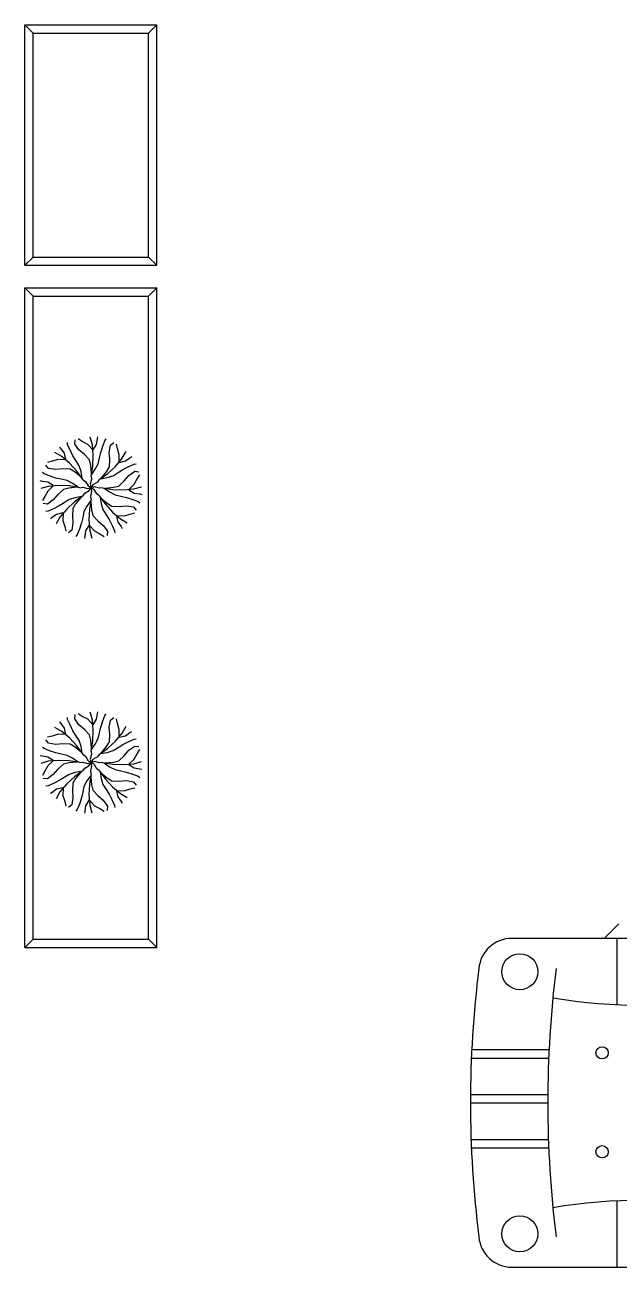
# Model space of a CAD drawing. Header units: inches. Extents: x 10.1 to 52.6, y 12.1 to 36.9.
# Drawn here: x 36.984 to 38.785, y 24.709 to 28.476 of the extents above; entities that cross this region are included whole.
import ezdxf

# ---------------------------------------------------------------- set-up
doc = ezdxf.new("R2010")
doc.units = ezdxf.units.IN
doc.header["$MEASUREMENT"] = 0
doc.layers.add('02', color=2, linetype='Continuous')
doc.layers.add('4', color=4, linetype='Continuous')

msp = doc.modelspace()

# ---------------------------------------------------------------- linework, layer by layer
at = {"layer": '02'}
for p, q in [((37.0094, 28.4513), (36.9844, 28.4763)), ((37.0094, 28.4513), (37.3594, 28.4513)), ((37.0094, 27.7723), (37.0094, 28.4513)), ((37.3594, 28.4513), (37.3844, 28.4763)), ((37.3594, 27.7723), (37.3594, 28.4513)), ((36.9844, 27.7473), (37.0094, 27.7723)), ((37.0094, 27.7723), (37.3594, 27.7723)), ((37.3594, 27.7723), (37.3844, 27.7473)), ((37.0094, 27.6538), (36.9844, 27.6788)), ((37.0094, 27.6538), (37.3594, 27.6538)), ((37.0094, 25.7038), (37.0094, 27.6538)), ((37.3594, 27.6538), (37.3844, 27.6788)), ((37.3594, 25.7038), (37.3594, 27.6538)), ((37.114, 27.2033), (37.1131, 27.2096)), ((37.1212, 27.1872), (37.114, 27.2033)), ((37.1354, 27.2052), (37.1367, 27.2179)), ((37.1482, 27.1874), (37.1354, 27.2052)), ((37.1583, 27.2128), (37.1457, 27.2205)), ((37.1749, 27.2039), (37.1583, 27.2128)), ((37.1902, 27.1874), (37.1749, 27.2039)), ((37.1889, 27.2027), (37.1825, 27.2256)), ((37.1915, 27.1708), (37.1889, 27.2027)), ((37.1915, 27.1874), (37.2016, 27.2039)), ((37.2016, 27.2039), (37.2041, 27.2205)), ((37.2041, 27.2205), (37.2055, 27.2268)), ((37.2144, 27.1798), (37.2207, 27.1989)), ((37.2207, 27.1989), (37.2271, 27.2153)), ((37.2271, 27.2153), (37.2309, 27.2205)), ((37.24, 27.18), (37.2435, 27.2015)), ((37.2435, 27.2015), (37.2535, 27.2096)), ((37.2651, 27.1907), (37.2616, 27.2051)), ((37.096, 27.1673), (37.0753, 27.1791)), ((37.0942, 27.1907), (37.0907, 27.1961)), ((37.1041, 27.1772), (37.0942, 27.1907)), ((37.1203, 27.1467), (37.096, 27.1673)), ((37.1086, 27.1584), (37.1041, 27.1772)), ((37.1302, 27.1692), (37.1212, 27.1872)), ((37.1392, 27.1548), (37.1302, 27.1692)), ((37.1648, 27.1734), (37.1482, 27.1874)), ((37.18, 27.1569), (37.1648, 27.1734)), ((37.1902, 27.139), (37.1915, 27.1708)), ((37.2068, 27.1454), (37.2106, 27.1632)), ((37.2106, 27.1632), (37.2144, 27.1798)), ((37.2418, 27.1583), (37.24, 27.18)), ((37.2589, 27.1376), (37.2795, 27.162)), ((37.2705, 27.1727), (37.2651, 27.1907)), ((37.2697, 27.1503), (37.2705, 27.1727)), ((37.2795, 27.162), (37.2913, 27.1826)), ((37.2894, 27.1538), (37.3029, 27.1638)), ((37.3029, 27.1638), (37.3083, 27.1673)), ((37.0564, 27.1313), (37.0483, 27.1413)), ((37.0672, 27.1529), (37.0529, 27.1494)), ((37.078, 27.1278), (37.0564, 27.1313)), ((37.0853, 27.1583), (37.0672, 27.1529)), ((37.0997, 27.1296), (37.078, 27.1278)), ((37.1077, 27.1575), (37.0853, 27.1583)), ((37.1221, 27.1287), (37.0997, 27.1296)), ((37.1419, 27.1232), (37.1203, 27.1467)), ((37.1365, 27.1197), (37.1221, 27.1287)), ((37.1491, 27.1395), (37.1392, 27.1548)), ((37.1608, 27.0971), (37.1419, 27.1232)), ((37.1545, 27.1215), (37.1491, 27.1395)), ((37.1838, 27.1403), (37.18, 27.1569)), ((37.1863, 27.116), (37.1838, 27.1403)), ((37.1851, 27.1072), (37.1902, 27.139)), ((37.1864, 27.1123), (37.1978, 27.1289)), ((37.1978, 27.1289), (37.2068, 27.1454)), ((37.2319, 27.1214), (37.2409, 27.1359)), ((37.2355, 27.116), (37.2589, 27.1376)), ((37.2409, 27.1359), (37.2418, 27.1583)), ((37.267, 27.1187), (37.2814, 27.1278)), ((37.2706, 27.1493), (37.2894, 27.1538)), ((37.2814, 27.1278), (37.2994, 27.1368)), ((37.2994, 27.1368), (37.3155, 27.1439)), ((37.2996, 27.1098), (37.3174, 27.1225)), ((37.3155, 27.1439), (37.3218, 27.1449)), ((37.3174, 27.1225), (37.3302, 27.1212)), ((37.0375, 27.0919), (37.0312, 27.0932)), ((37.0426, 27.1148), (37.0375, 27.1187)), ((37.0541, 27.0894), (37.0375, 27.0919)), ((37.0591, 27.1085), (37.0426, 27.1148)), ((37.0706, 27.0793), (37.0541, 27.0894)), ((37.0782, 27.1022), (37.0591, 27.1085)), ((37.0948, 27.0984), (37.0782, 27.1022)), ((37.1125, 27.0945), (37.0948, 27.0984)), ((37.1291, 27.0856), (37.1125, 27.0945)), ((37.1457, 27.0742), (37.1291, 27.0856)), ((37.1554, 27.1043), (37.1365, 27.1197)), ((37.1581, 27.1017), (37.1545, 27.1215)), ((37.1608, 27.0971), (37.168, 27.0918)), ((37.168, 27.0918), (37.1761, 27.0783)), ((37.1864, 27.0983), (37.1825, 27.0831)), ((37.1851, 27.1072), (37.1864, 27.0983)), ((37.204, 27.09), (37.1905, 27.0819)), ((37.2093, 27.0972), (37.204, 27.09)), ((37.2093, 27.0972), (37.2355, 27.116)), ((37.2139, 27.0999), (37.2337, 27.1035)), ((37.2165, 27.1025), (37.2319, 27.1214)), ((37.2337, 27.1035), (37.2517, 27.1089)), ((37.2517, 27.1089), (37.267, 27.1187)), ((37.2691, 27.0779), (37.2856, 27.0932)), ((37.2856, 27.0932), (37.2996, 27.1098)), ((37.3161, 27.0831), (37.325, 27.0996)), ((37.325, 27.0996), (37.3327, 27.1123)), ((37.0553, 27.0767), (37.0324, 27.0703)), ((37.0541, 27.0627), (37.0451, 27.0461)), ((37.0706, 27.078), (37.0541, 27.0627)), ((37.0871, 27.0793), (37.0553, 27.0767)), ((37.0846, 27.0525), (37.0706, 27.036)), ((37.1011, 27.0678), (37.0846, 27.0525)), ((37.1189, 27.078), (37.0871, 27.0793)), ((37.1176, 27.0716), (37.1011, 27.0678)), ((37.1419, 27.0741), (37.1176, 27.0716)), ((37.1508, 27.0729), (37.1189, 27.078)), ((37.1608, 27.0486), (37.1347, 27.0297)), ((37.1508, 27.0729), (37.1596, 27.0742)), ((37.1596, 27.0742), (37.1749, 27.0703)), ((37.1608, 27.0486), (37.1662, 27.0558)), ((37.1662, 27.0558), (37.1797, 27.0639)), ((37.1749, 27.0703), (37.1851, 27.0729)), ((37.1761, 27.0783), (37.1851, 27.0729)), ((37.1797, 27.0639), (37.1851, 27.0729)), ((37.1825, 27.0831), (37.1851, 27.0729)), ((37.1838, 27.0474), (37.1876, 27.0627)), ((37.1851, 27.0386), (37.1838, 27.0474)), ((37.1905, 27.0819), (37.1851, 27.0729)), ((37.1953, 27.0754), (37.1851, 27.0729)), ((37.1941, 27.0675), (37.1851, 27.0729)), ((37.1876, 27.0627), (37.1851, 27.0729)), ((37.2022, 27.054), (37.1941, 27.0675)), ((37.2106, 27.0716), (37.1953, 27.0754)), ((37.2094, 27.0486), (37.2022, 27.054)), ((37.2094, 27.0486), (37.2283, 27.0225)), ((37.2194, 27.0729), (37.2106, 27.0716)), ((37.2194, 27.0729), (37.2512, 27.0678)), ((37.2245, 27.0716), (37.2411, 27.0602)), ((37.2282, 27.0716), (37.2525, 27.0741)), ((37.2411, 27.0602), (37.2576, 27.0512)), ((37.2512, 27.0678), (37.2831, 27.0665)), ((37.2525, 27.0741), (37.2691, 27.0779)), ((37.2576, 27.0512), (37.2754, 27.0474)), ((37.2754, 27.0474), (37.292, 27.0436)), ((37.2831, 27.0665), (37.3149, 27.0691)), ((37.2996, 27.0678), (37.3161, 27.0831)), ((37.2996, 27.0665), (37.3161, 27.0563)), ((37.3149, 27.0691), (37.3378, 27.0754)), ((37.3161, 27.0563), (37.3327, 27.0538)), ((37.3327, 27.0538), (37.339, 27.0525)), ((37.0451, 27.0461), (37.0375, 27.0335)), ((37.0528, 27.0232), (37.04, 27.0245)), ((37.0706, 27.036), (37.0528, 27.0232)), ((37.0888, 27.018), (37.0708, 27.009)), ((37.1032, 27.027), (37.0888, 27.018)), ((37.1185, 27.0369), (37.1032, 27.027)), ((37.1347, 27.0297), (37.1113, 27.0081)), ((37.1365, 27.0423), (37.1185, 27.0369)), ((37.1293, 27.0099), (37.1284, 26.9874)), ((37.1383, 27.0243), (37.1293, 27.0099)), ((37.1563, 27.0459), (37.1365, 27.0423)), ((37.1537, 27.0432), (37.1383, 27.0243)), ((37.1724, 27.0169), (37.1634, 27.0003)), ((37.1838, 27.0335), (37.1724, 27.0169)), ((37.1851, 27.0386), (37.18, 27.0067)), ((37.1839, 27.0297), (37.1863, 27.0054)), ((37.2121, 27.0441), (37.2157, 27.0243)), ((37.2147, 27.0415), (37.2337, 27.0261)), ((37.2157, 27.0243), (37.2211, 27.0063)), ((37.2283, 27.0225), (37.2498, 26.9991)), ((37.2337, 27.0261), (37.2481, 27.0171)), ((37.2481, 27.0171), (37.2705, 27.0162)), ((37.2705, 27.0162), (37.2922, 27.018)), ((37.292, 27.0436), (37.3111, 27.0372)), ((37.2922, 27.018), (37.3138, 27.0144)), ((37.3111, 27.0372), (37.3275, 27.0309)), ((37.3138, 27.0144), (37.3219, 27.0045)), ((37.3275, 27.0309), (37.3327, 27.0271)), ((37.0547, 27.0018), (37.0484, 27.0009)), ((37.0708, 27.009), (37.0547, 27.0018)), ((37.0673, 26.982), (37.0619, 26.9784)), ((37.0807, 26.9919), (37.0673, 26.982)), ((37.0906, 26.9838), (37.0789, 26.9631)), ((37.0996, 26.9964), (37.0807, 26.9919)), ((37.1113, 27.0081), (37.0906, 26.9838)), ((37.1005, 26.9955), (37.0996, 26.973)), ((37.0996, 26.973), (37.105, 26.955)), ((37.1284, 26.9874), (37.1302, 26.9658)), ((37.1596, 26.9825), (37.1558, 26.966)), ((37.1634, 27.0003), (37.1596, 26.9825)), ((37.18, 27.0067), (37.1787, 26.9749)), ((37.1787, 26.9749), (37.1813, 26.9431)), ((37.1863, 27.0054), (37.1901, 26.9889)), ((37.1901, 26.9889), (37.2054, 26.9724)), ((37.2054, 26.9724), (37.222, 26.9583)), ((37.2211, 27.0063), (37.2309, 26.991)), ((37.2309, 26.991), (37.24, 26.9766)), ((37.24, 26.9766), (37.249, 26.9586)), ((37.2498, 26.9991), (37.2742, 26.9784)), ((37.2616, 26.9874), (37.266, 26.9685)), ((37.2625, 26.9883), (37.2849, 26.9874)), ((37.2742, 26.9784), (37.2949, 26.9667)), ((37.2849, 26.9874), (37.303, 26.9928)), ((37.303, 26.9928), (37.3173, 26.9964)), ((37.105, 26.955), (37.1086, 26.9407)), ((37.1266, 26.9442), (37.1167, 26.9361)), ((37.1302, 26.9658), (37.1266, 26.9442)), ((37.1495, 26.9469), (37.1431, 26.9304)), ((37.1558, 26.966), (37.1495, 26.9469)), ((37.1685, 26.9419), (37.166, 26.9253)), ((37.1787, 26.9583), (37.1685, 26.9419)), ((37.18, 26.9583), (37.1953, 26.9419)), ((37.1813, 26.9431), (37.1876, 26.9202)), ((37.1953, 26.9419), (37.2118, 26.9329)), ((37.222, 26.9583), (37.2347, 26.9406)), ((37.2347, 26.9406), (37.2334, 26.9278)), ((37.249, 26.9586), (37.2561, 26.9425)), ((37.2561, 26.9425), (37.2571, 26.9362)), ((37.266, 26.9685), (37.276, 26.955)), ((37.276, 26.955), (37.2795, 26.9496)), ((37.1431, 26.9304), (37.1393, 26.9253)), ((37.166, 26.9253), (37.1647, 26.919)), ((37.2118, 26.9329), (37.2245, 26.9253)), ((37.114, 26.37), (37.1131, 26.3763)), ((37.1212, 26.3538), (37.114, 26.37)), ((37.1354, 26.3719), (37.1367, 26.3846)), ((37.1482, 26.3541), (37.1354, 26.3719)), ((37.1583, 26.3795), (37.1457, 26.3871)), ((37.1749, 26.3706), (37.1583, 26.3795)), ((37.1902, 26.3541), (37.1749, 26.3706)), ((37.1889, 26.3694), (37.1825, 26.3923)), ((37.1915, 26.3375), (37.1889, 26.3694)), ((37.1915, 26.3541), (37.2016, 26.3706)), ((37.2016, 26.3706), (37.2041, 26.3871)), ((37.2041, 26.3871), (37.2055, 26.3935)), ((37.2207, 26.3655), (37.2271, 26.382)), ((37.2271, 26.382), (37.2309, 26.3871)), ((37.2435, 26.3682), (37.2535, 26.3763)), ((37.2651, 26.3574), (37.2616, 26.3718)), ((37.096, 26.334), (37.0753, 26.3457)), ((37.0942, 26.3574), (37.0907, 26.3628)), ((37.1041, 26.3439), (37.0942, 26.3574)), ((37.1203, 26.3134), (37.096, 26.334)), ((37.1086, 26.3251), (37.1041, 26.3439)), ((37.1302, 26.3359), (37.1212, 26.3538)), ((37.1392, 26.3215), (37.1302, 26.3359)), ((37.1648, 26.34), (37.1482, 26.3541)), ((37.18, 26.3236), (37.1648, 26.34)), ((37.1902, 26.3057), (37.1915, 26.3375)), ((37.2106, 26.3299), (37.2144, 26.3465)), ((37.2144, 26.3465), (37.2207, 26.3655)), ((37.24, 26.3466), (37.2435, 26.3682)), ((37.2418, 26.325), (37.24, 26.3466)), ((37.2705, 26.3394), (37.2651, 26.3574)), ((37.2697, 26.317), (37.2705, 26.3394)), ((37.2795, 26.3287), (37.2913, 26.3493)), ((37.3029, 26.3304), (37.3083, 26.334)), ((37.0564, 26.298), (37.0483, 26.3079)), ((37.0672, 26.3196), (37.0529, 26.316)), ((37.078, 26.2945), (37.0564, 26.298)), ((37.0853, 26.325), (37.0672, 26.3196)), ((37.0997, 26.2962), (37.078, 26.2945)), ((37.1077, 26.3242), (37.0853, 26.325)), ((37.1221, 26.2954), (37.0997, 26.2962)), ((37.1419, 26.2899), (37.1203, 26.3134)), ((37.1365, 26.2864), (37.1221, 26.2954)), ((37.1491, 26.3062), (37.1392, 26.3215)), ((37.1545, 26.2882), (37.1491, 26.3062)), ((37.1838, 26.307), (37.18, 26.3236)), ((37.1863, 26.2827), (37.1838, 26.307)), ((37.1851, 26.2739), (37.1902, 26.3057)), ((37.1864, 26.279), (37.1978, 26.2956)), ((37.1978, 26.2956), (37.2068, 26.3121)), ((37.2068, 26.3121), (37.2106, 26.3299)), ((37.2319, 26.2881), (37.2409, 26.3025)), ((37.2355, 26.2827), (37.2589, 26.3043)), ((37.2409, 26.3025), (37.2418, 26.325)), ((37.2589, 26.3043), (37.2795, 26.3287)), ((37.267, 26.2854), (37.2814, 26.2944)), ((37.2706, 26.316), (37.2894, 26.3205)), ((37.2814, 26.2944), (37.2994, 26.3035)), ((37.2894, 26.3205), (37.3029, 26.3304)), ((37.2994, 26.3035), (37.3155, 26.3106)), ((37.3155, 26.3106), (37.3218, 26.3115)), ((37.0375, 26.2586), (37.0312, 26.2599)), ((37.0426, 26.2815), (37.0375, 26.2853)), ((37.0541, 26.2561), (37.0375, 26.2586)), ((37.0591, 26.2752), (37.0426, 26.2815)), ((37.0706, 26.246), (37.0541, 26.2561)), ((37.0782, 26.2689), (37.0591, 26.2752)), ((37.0948, 26.265), (37.0782, 26.2689)), ((37.1125, 26.2612), (37.0948, 26.265)), ((37.1291, 26.2523), (37.1125, 26.2612)), ((37.1554, 26.2709), (37.1365, 26.2864)), ((37.1608, 26.2638), (37.1419, 26.2899)), ((37.1581, 26.2683), (37.1545, 26.2882)), ((37.1608, 26.2638), (37.168, 26.2585)), ((37.168, 26.2585), (37.1761, 26.245)), ((37.1864, 26.265), (37.1825, 26.2498)), ((37.1851, 26.2739), (37.1864, 26.265)), ((37.204, 26.2567), (37.1905, 26.2486)), ((37.2093, 26.2638), (37.204, 26.2567)), ((37.2093, 26.2638), (37.2355, 26.2827)), ((37.2139, 26.2665), (37.2337, 26.2702)), ((37.2165, 26.2692), (37.2319, 26.2881)), ((37.2337, 26.2702), (37.2517, 26.2756)), ((37.2517, 26.2756), (37.267, 26.2854)), ((37.2691, 26.2446), (37.2856, 26.2599)), ((37.2856, 26.2599), (37.2996, 26.2765)), ((37.2996, 26.2765), (37.3174, 26.2892)), ((37.3161, 26.2497), (37.325, 26.2663)), ((37.3174, 26.2892), (37.3302, 26.2879)), ((37.325, 26.2663), (37.3327, 26.279)), ((37.0553, 26.2434), (37.0324, 26.237)), ((37.0541, 26.2294), (37.0451, 26.2128)), ((37.0706, 26.2447), (37.0541, 26.2294)), ((37.0871, 26.246), (37.0553, 26.2434)), ((37.0846, 26.2192), (37.0706, 26.2027)), ((37.1011, 26.2345), (37.0846, 26.2192)), ((37.1189, 26.2447), (37.0871, 26.246)), ((37.1176, 26.2383), (37.1011, 26.2345)), ((37.1419, 26.2408), (37.1176, 26.2383)), ((37.1508, 26.2395), (37.1189, 26.2447)), ((37.1457, 26.2408), (37.1291, 26.2523)), ((37.1508, 26.2395), (37.1596, 26.2408)), ((37.1596, 26.2408), (37.1749, 26.237)), ((37.1608, 26.2153), (37.1662, 26.2225)), ((37.1662, 26.2225), (37.1797, 26.2306)), ((37.1749, 26.237), (37.1851, 26.2396)), ((37.1761, 26.245), (37.1851, 26.2396)), ((37.1797, 26.2306), (37.1851, 26.2396)), ((37.1825, 26.2497), (37.1851, 26.2396)), ((37.1838, 26.2141), (37.1876, 26.2294)), ((37.1905, 26.2486), (37.1851, 26.2396)), ((37.1953, 26.2421), (37.1851, 26.2396)), ((37.1876, 26.2294), (37.1851, 26.2396)), ((37.1941, 26.2342), (37.1851, 26.2396)), ((37.2022, 26.2207), (37.1941, 26.2341)), ((37.2106, 26.2383), (37.1953, 26.2421)), ((37.2094, 26.2153), (37.2022, 26.2207)), ((37.2194, 26.2396), (37.2106, 26.2383)), ((37.2194, 26.2396), (37.2512, 26.2345)), ((37.2245, 26.2383), (37.2411, 26.2268)), ((37.2282, 26.2383), (37.2525, 26.2408)), ((37.2411, 26.2268), (37.2576, 26.2179)), ((37.2512, 26.2345), (37.2831, 26.2332)), ((37.2525, 26.2408), (37.2691, 26.2446)), ((37.2831, 26.2332), (37.3149, 26.2358)), ((37.2996, 26.2345), (37.3161, 26.2497)), ((37.2996, 26.2332), (37.3161, 26.223)), ((37.3149, 26.2358), (37.3378, 26.2421)), ((37.3161, 26.223), (37.3327, 26.2205)), ((37.3327, 26.2205), (37.339, 26.2192)), ((37.0451, 26.2128), (37.0375, 26.2001)), ((37.0528, 26.1899), (37.04, 26.1912)), ((37.0706, 26.2027), (37.0528, 26.1899)), ((37.0888, 26.1847), (37.0708, 26.1757)), ((37.1032, 26.1937), (37.0888, 26.1847)), ((37.1185, 26.2036), (37.1032, 26.1937)), ((37.1347, 26.1964), (37.1113, 26.1748)), ((37.1365, 26.209), (37.1185, 26.2036)), ((37.1383, 26.191), (37.1293, 26.1766)), ((37.1608, 26.2153), (37.1347, 26.1964)), ((37.1563, 26.2126), (37.1365, 26.209)), ((37.1537, 26.2099), (37.1383, 26.191)), ((37.1724, 26.1836), (37.1634, 26.167)), ((37.1838, 26.2001), (37.1724, 26.1836)), ((37.1851, 26.2053), (37.18, 26.1734)), ((37.1851, 26.2053), (37.1838, 26.2141)), ((37.1839, 26.1964), (37.1863, 26.1721)), ((37.2094, 26.2153), (37.2283, 26.1892)), ((37.2121, 26.2108), (37.2157, 26.191)), ((37.2147, 26.2082), (37.2337, 26.1928)), ((37.2157, 26.191), (37.2211, 26.1729)), ((37.2283, 26.1892), (37.2498, 26.1658)), ((37.2337, 26.1928), (37.2481, 26.1837)), ((37.2481, 26.1837), (37.2705, 26.1829)), ((37.2576, 26.2179), (37.2754, 26.2141)), ((37.2705, 26.1829), (37.2922, 26.1847)), ((37.2754, 26.2141), (37.292, 26.2103)), ((37.292, 26.2103), (37.3111, 26.2039)), ((37.2922, 26.1847), (37.3138, 26.1811)), ((37.3111, 26.2039), (37.3275, 26.1976)), ((37.3138, 26.1811), (37.3219, 26.1712)), ((37.3275, 26.1976), (37.3327, 26.1938)), ((37.0547, 26.1685), (37.0484, 26.1676)), ((37.0708, 26.1757), (37.0547, 26.1685)), ((37.0673, 26.1487), (37.0619, 26.1451)), ((37.0807, 26.1586), (37.0673, 26.1487)), ((37.0906, 26.1505), (37.0789, 26.1298)), ((37.0996, 26.1631), (37.0807, 26.1586)), ((37.1113, 26.1748), (37.0906, 26.1505)), ((37.1005, 26.1622), (37.0996, 26.1397)), ((37.1293, 26.1766), (37.1284, 26.1541)), ((37.1284, 26.1541), (37.1302, 26.1325)), ((37.1596, 26.1492), (37.1558, 26.1327)), ((37.1634, 26.167), (37.1596, 26.1492)), ((37.18, 26.1734), (37.1787, 26.1416)), ((37.1863, 26.1721), (37.1901, 26.1556)), ((37.1901, 26.1556), (37.2054, 26.1391)), ((37.2211, 26.1729), (37.2309, 26.1577)), ((37.2309, 26.1577), (37.24, 26.1433)), ((37.24, 26.1433), (37.249, 26.1253)), ((37.2498, 26.1658), (37.2742, 26.1451)), ((37.2616, 26.1541), (37.266, 26.1352)), ((37.2625, 26.155), (37.2849, 26.1541)), ((37.2742, 26.1451), (37.2949, 26.1334)), ((37.2849, 26.1541), (37.303, 26.1595)), ((37.303, 26.1595), (37.3173, 26.1631)), ((37.0996, 26.1397), (37.105, 26.1217)), ((37.105, 26.1217), (37.1086, 26.1073)), ((37.1266, 26.1109), (37.1167, 26.1028)), ((37.1302, 26.1325), (37.1266, 26.1109)), ((37.1495, 26.1136), (37.1431, 26.0971)), ((37.1558, 26.1327), (37.1495, 26.1136)), ((37.1685, 26.1086), (37.166, 26.092)), ((37.1787, 26.125), (37.1685, 26.1086)), ((37.1787, 26.1416), (37.1813, 26.1098)), ((37.18, 26.125), (37.1953, 26.1086)), ((37.1813, 26.1098), (37.1876, 26.0869)), ((37.1953, 26.1086), (37.2118, 26.0996)), ((37.2054, 26.1391), (37.222, 26.125)), ((37.222, 26.125), (37.2347, 26.1072)), ((37.2347, 26.1072), (37.2334, 26.0945)), ((37.249, 26.1253), (37.2561, 26.1092)), ((37.2561, 26.1092), (37.2571, 26.1028)), ((37.266, 26.1352), (37.276, 26.1217)), ((37.276, 26.1217), (37.2795, 26.1163)), ((37.1431, 26.0971), (37.1393, 26.092)), ((37.166, 26.092), (37.1647, 26.0857)), ((37.2118, 26.0996), (37.2245, 26.092)), ((38.7845, 25.7502), (38.7405, 25.7063)), ((37.0094, 25.7038), (36.9844, 25.6788)), ((37.0094, 25.7038), (37.3594, 25.7038)), ((37.3594, 25.7038), (37.3844, 25.6788)), ((38.7795, 25.5052), (38.7795, 25.7063)), ((38.3388, 25.3688), (38.5732, 25.3688)), ((38.3377, 25.3435), (38.572, 25.3435)), ((38.3348, 25.2074), (38.5692, 25.2074)), ((38.3349, 25.2328), (38.5693, 25.2328)), ((38.3367, 25.0967), (38.5711, 25.0967)), ((38.3377, 25.0714), (38.572, 25.0714)), ((38.7795, 24.7093), (38.7795, 24.9103))]:
    msp.add_line(p, q, dxfattribs=at)
for centre, radius in [((38.4846, 25.6052), 0.0546), ((38.7336, 25.3593), 0.0185), ((38.7336, 25.0593), 0.0185), ((38.4846, 24.8104), 0.0546)]:
    msp.add_circle(centre, radius, dxfattribs=at)
at = {"layer": '4'}
for p, q in [((36.9844, 27.7473), (36.9844, 28.4763)), ((36.9844, 28.4763), (37.3844, 28.4763)), ((37.3844, 27.7473), (37.3844, 28.4763)), ((36.9844, 27.7473), (37.3844, 27.7473)), ((36.9844, 27.6788), (37.3844, 27.6788)), ((36.9844, 25.6788), (36.9844, 27.6788)), ((37.3844, 25.6788), (37.3844, 27.6788)), ((39.1336, 25.7063), (38.46, 25.7063)), ((36.9844, 25.6788), (37.3844, 25.6788)), ((38.46, 24.7093), (39.1336, 24.7093))]:
    msp.add_line(p, q, dxfattribs=at)
for centre, radius, start, end in [((38.46, 25.6063), 0.1, 90, 175.1769), ((41.5871, 25.2078), 3.2523, 172.8129, 187.1871), ((41.8214, 25.2078), 3.2523, 172.8129, 187.1871), ((38.8586, 27.1651), 1.6617, 260.5173, 279.5257), ((38.8586, 23.2505), 1.6617, 80.4743, 99.4827), ((38.46, 24.8093), 0.1, 184.8231, 270)]:
    msp.add_arc(centre, radius, start, end, dxfattribs=at)

doc.saveas('drawing.dxf')
